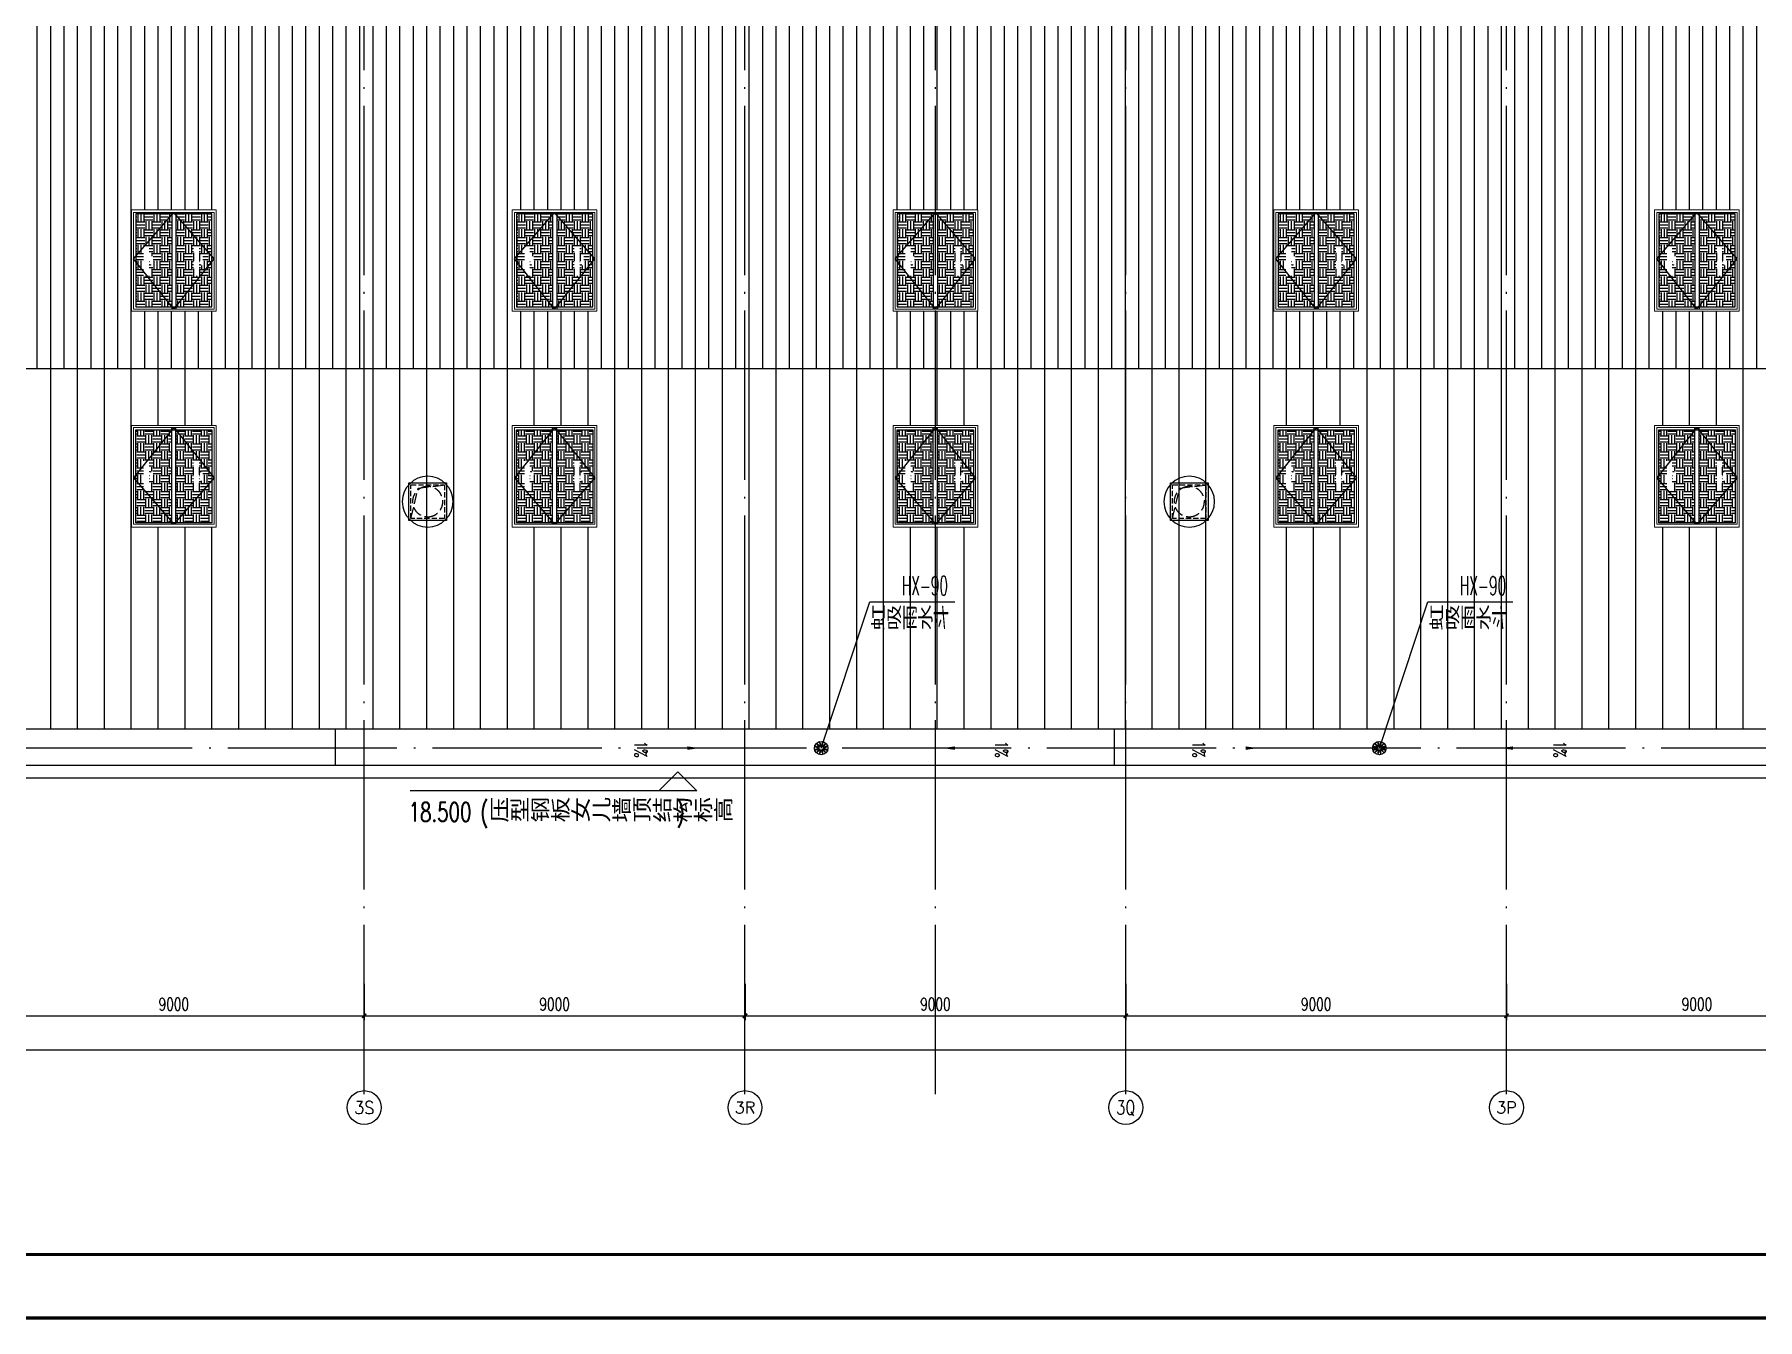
# Model space of a CAD drawing. Extents: x -452079 to 117456, y 3902 to 836955.
# Drawn here: x -57898 to -17172, y 535415 to 565786 of the extents above; entities that cross this region are included whole.
import ezdxf
from ezdxf.enums import TextEntityAlignment as Align

# ---------------------------------------------------------------- set-up
doc = ezdxf.new("R2010")
doc.units = 0
doc.header["$LTSCALE"] = 1000
doc.header["$MEASUREMENT"] = 0
for name, pattern in [('DASH', [0.35, 0.25, -0.1]), ('DOTE', [2.42, 2, -0.2, 0.02, -0.2]), ('HIDDEN', [9.525, 6.35, -3.175])]:
    doc.linetypes.add(name, pattern=pattern)
for name, color, linetype in [('0-cxFrame', 155, 'Continuous'), ('A-AXIS-D', 1, 'Continuous'), ('A-AXIS-DOTE', 14, 'DOTE'), ('A-AXIS-SYMB', 3, 'Continuous'), ('A-DRAIN', 142, 'Continuous'), ('A-HATCH-2', 251, 'Continuous'), ('A-LIN-V', 9, 'Continuous'), ('A-SFCE', 30, 'Continuous'), ('A-WINDOW', 140, 'Continuous'), ('AS-COLN', 6, 'Continuous'), ('AS-结构边线层', 200, 'Continuous'), ('PUB_TEXT', 7, 'Continuous'), ('SPACE', 7, 'Continuous'), ('SPACE_HATCH', 8, 'Continuous'), ('WALL', 2, 'Continuous'), ('参考线', 8, 'Continuous'), ('外框', 1, 'HIDDEN'), ('文本', 4, 'Continuous'), ('暖通', 7, 'Continuous'), ('虹吸雨水斗', 6, 'Continuous')]:
    doc.layers.add(name, color=color, linetype=linetype)
doc.layers.add('0-cxText', color=131, linetype='Continuous', lineweight=25)
doc.layers.add('成型线', color=3, linetype='Continuous', lineweight=18)
doc.layers.add('A-加建区域', color=47, linetype='Continuous', plot=False)
doc.styles.add('_TCH_AXIS', font='COMPLEX', dxfattribs={"bigfont": 'GBCBIG'})
doc.styles.add('_TCH_DIM', font='SIMPLEX', dxfattribs={"width": 0.75, "bigfont": '@1HZTXT'})
doc.styles.add('_TCH_DIM_T3', font='SIMPLEX', dxfattribs={"width": 0.705882, "bigfont": 'GBCBIG'})
doc.styles.add('_TCH_SPACE', font='SIMPLEX', dxfattribs={"height": 5, "bigfont": 'GBCBIG'})
doc.styles.add('cx_tuming', font='')
doc.styles.add('cx_tuqian1', font='')
doc.styles.add('黑体', font='', dxfattribs={"height": 12})
doc.styles.get('cx_tuming').set_extended_font_data('SimHei')
doc.styles.get('cx_tuqian1').set_extended_font_data('SimSun')
doc.styles.get('黑体').set_extended_font_data('SimHei')
doc.dimstyles.new('_TCH_ARCH&&100', dxfattribs={"dimtxt": 297.5, "dimasz": 100, "dimexe": 100, "dimexo": 100, "dimgap": 126.25, "dimtad": 1, "dimdec": 0, "dimzin": 0, "dimdsep": 46, "dimtxsty": '_TCH_DIM_T3', "dimblk": 'ARCHTICK', "dimcen": 0.09, "dimclrt": 7, "dimazin": 2, "dimtfac": 1, "dimtdec": 0, "dimtix": 1, "dimtmove": 2, "dimatfit": 3, "dimfxl": 0, "dimtolj": 1, "dimtzin": 0, "dimarcsym": 0})
pattern_1 = [(0, (0, 0), (187.5, 187.5), [187.5, -187.5]), (0, (0, 70.31), (187.5, 187.5), [187.5, -187.5]), (0, (0, 140.62), (187.5, 187.5), [187.5, -187.5]), (90, (23.44, 164.06), (-187.5, 187.5), [187.5, -187.5]), (90, (93.75, 164.06), (-187.5, 187.5), [187.5, -187.5]), (90, (164.06, 164.06), (-187.5, 187.5), [187.5, -187.5])]

# ---------------------------------------------------------------- blocks, each defined once
blk = doc.blocks.new('“奔腾”虹吸雨水斗')
at = {"layer": '虹吸雨水斗', "lineweight": 25}
for p, q in [((946982, 86753), (947040, 86688)), ((947052, 86699), (946987, 86758)), ((947048, 86793), (947066, 86707)), ((947082, 86711), (947055, 86795)), ((947125, 86795), (947098, 86711)), ((947114, 86707), (947132, 86793)), ((947194, 86758), (947128, 86699)), ((947140, 86688), (947199, 86753)), ((946944, 86685), (947028, 86658)), ((947028, 86641), (946944, 86614)), ((947032, 86673), (946946, 86692)), ((946946, 86607), (947032, 86625)), ((947040, 86611), (946982, 86546)), ((946987, 86541), (947052, 86600)), ((947066, 86592), (947048, 86506)), ((947055, 86504), (947082, 86587)), ((947098, 86587), (947125, 86504)), ((947132, 86506), (947114, 86592)), ((947128, 86600), (947194, 86541)), ((947199, 86546), (947140, 86611)), ((947234, 86692), (947148, 86673)), ((947148, 86625), (947234, 86607)), ((947152, 86658), (947236, 86685)), ((947236, 86614), (947152, 86641))]:
    blk.add_line(p, q, dxfattribs=at)
for radius in [150, 47.6]:
    blk.add_circle((947090, 86649), radius, dxfattribs=at)
for centre, start, end in [((947025, 86649), 291.6382, 68.3675), ((947034, 86682), 261.6382, 38.3675), ((947034, 86617), 321.6382, 98.3675), ((947057, 86706), 231.6382, 8.3675), ((947057, 86593), 351.6382, 128.3675), ((947090, 86715), 201.6382, 338.3675), ((947090, 86584), 21.6382, 158.3675), ((947123, 86706), 171.6382, 308.3675), ((947123, 86593), 51.6382, 188.3675), ((947147, 86682), 141.6382, 278.3675), ((947147, 86617), 81.6382, 218.3675), ((947155, 86649), 111.6382, 248.3675)]:
    blk.add_arc(centre, 8.82, start, end, dxfattribs=at)
blk = doc.blocks.new('44')
blk.add_wipeout([(277496, 745320), (279896, 745320), (279896, 747320), (277496, 747320)]).dxf.layer = '参考线'
at = {"layer": 'SPACE_HATCH'}
h = blk.add_hatch(dxfattribs=at)
h.set_pattern_fill('土壤', color=8, scale=50, style=0)
h.set_pattern_definition(pattern_1)
h.paths.add_polyline_path([(277596, 746370), (279796, 746370), (279796, 747220), (277596, 747220)])
h.paths.add_polyline_path([(278352, 746904), (279057, 746904), (279057, 747034), (278352, 747034)])
h.paths.add_polyline_path([(278591, 746811), (278817, 746811), (278817, 746895), (278591, 746895)])
h = blk.add_hatch(dxfattribs=at)
h.set_pattern_fill('土壤', color=8, scale=50, style=0)
h.set_pattern_definition(pattern_1)
h.paths.add_polyline_path([(277596, 746270), (279796, 746270), (279796, 745420), (277596, 745420)])
h.paths.add_polyline_path([(278352, 745724), (279057, 745724), (279057, 745854), (278352, 745854)])
h.paths.add_polyline_path([(278591, 745631), (278817, 745631), (278817, 745715), (278591, 745715)])
at = {"color": 8}
for p, q in [((277566, 746370), (279851, 746370)), ((277566, 746270), (279851, 746270))]:
    blk.add_line(p, q, dxfattribs=at)
at = {"layer": 'A-SFCE', "color": 8}
blk.add_lwpolyline([(277596, 747220), (279796, 747220), (279796, 745420), (277596, 745420)], close=True, dxfattribs=at)
at = {"layer": '外框', "color": 8}
for points in [[(279851, 746320), (278658, 747270), (277566, 746320)], [(279851, 746320), (278658, 745370), (277566, 746320)]]:
    blk.add_lwpolyline(points, dxfattribs=at)
at = {"layer": '成型线'}
blk.add_line((279896, 745320), (279896, 747320), dxfattribs=at)
blk.add_lwpolyline([(279896, 745320), (277496, 745320), (277496, 747320), (279896, 747320)], dxfattribs=at)
blk.add_lwpolyline([(279851, 745370), (279851, 747270), (277566, 747270), (277566, 745370)], close=True, dxfattribs=at)
at = {"layer": 'SPACE', "color": 8, "style": '_TCH_SPACE', "width": 0.705882}
for p in [(278792, 746863), (278792, 745683)]:
    blk.add_text('2', height=29.8, dxfattribs=at).set_placement(p)
blk = doc.blocks.new('eeee')
at = {"layer": 'A-LIN-V'}
blk.add_blockref('44', (16550, 81000), dxfattribs=at)
at = {"layer": 'A-LIN-V', "xscale": -0.9999999999999998}
blk.add_blockref('44', (579042, 81000), dxfattribs=at)
blk = doc.blocks.new('423432432222')
at = {"layer": 'A-WINDOW', "rotation": 90}
blk.add_blockref('eeee', (1193916, 416524), dxfattribs=at)
blk = doc.blocks.new('_ArchTick')
at = {"color": 0, "linetype": 'ByBlock', "const_width": 0.4}
blk.add_lwpolyline([(-0.5, -0.5), (0.5, 0.5)], dxfattribs=at)
blk = doc.blocks.new('*D243')
at = {"layer": 'A-AXIS-D', "color": 0, "lineweight": -2, "transparency": 16777216}
for p, q in [((36807, 3326), (36807, 2468)), ((45807, 3326), (45807, 2468)), ((36807, 2568), (45807, 2568))]:
    blk.add_line(p, q, dxfattribs=at)
at = {"layer": 'A-AXIS-D', "color": 0, "lineweight": -2, "transparency": 16777216, "xscale": 100, "yscale": 100, "zscale": 100, "rotation": 180}
blk.add_blockref('_ArchTick', (36807, 2568), dxfattribs=at)
at = {"layer": 'A-AXIS-D', "color": 0, "lineweight": -2, "transparency": 16777216, "xscale": 100, "yscale": 100, "zscale": 100}
blk.add_blockref('_ArchTick', (45807, 2568), dxfattribs=at)
at = {"layer": 'A-AXIS-D', "color": 7, "transparency": 16777216, "insert": (41307, 2843), "char_height": 297.5, "attachment_point": 5, "style": '_TCH_DIM_T3'}
blk.add_mtext('\\A1;9000', dxfattribs=at)
blk = doc.blocks.new('*D244')
at = {"layer": 'A-AXIS-D', "color": 0, "lineweight": -2, "transparency": 16777216}
for p, q in [((45807, 3326), (45807, 2468)), ((54807, 3326), (54807, 2468)), ((45807, 2568), (54807, 2568))]:
    blk.add_line(p, q, dxfattribs=at)
at = {"layer": 'A-AXIS-D', "color": 0, "lineweight": -2, "transparency": 16777216, "xscale": 100, "yscale": 100, "zscale": 100, "rotation": 180}
blk.add_blockref('_ArchTick', (45807, 2568), dxfattribs=at)
at = {"layer": 'A-AXIS-D', "color": 0, "lineweight": -2, "transparency": 16777216, "xscale": 100, "yscale": 100, "zscale": 100}
blk.add_blockref('_ArchTick', (54807, 2568), dxfattribs=at)
at = {"layer": 'A-AXIS-D', "color": 7, "transparency": 16777216, "insert": (50307, 2843), "char_height": 297.5, "attachment_point": 5, "style": '_TCH_DIM_T3'}
blk.add_mtext('\\A1;9000', dxfattribs=at)
blk = doc.blocks.new('*D245')
at = {"layer": 'A-AXIS-D', "color": 0, "lineweight": -2, "transparency": 16777216}
for p, q in [((54807, 3326), (54807, 2468)), ((63807, 3326), (63807, 2468)), ((54807, 2568), (63807, 2568))]:
    blk.add_line(p, q, dxfattribs=at)
at = {"layer": 'A-AXIS-D', "color": 0, "lineweight": -2, "transparency": 16777216, "xscale": 100, "yscale": 100, "zscale": 100, "rotation": 180}
blk.add_blockref('_ArchTick', (54807, 2568), dxfattribs=at)
at = {"layer": 'A-AXIS-D', "color": 0, "lineweight": -2, "transparency": 16777216, "xscale": 100, "yscale": 100, "zscale": 100}
blk.add_blockref('_ArchTick', (63807, 2568), dxfattribs=at)
at = {"layer": 'A-AXIS-D', "color": 7, "transparency": 16777216, "insert": (59307, 2843), "char_height": 297.5, "attachment_point": 5, "style": '_TCH_DIM_T3'}
blk.add_mtext('\\A1;9000', dxfattribs=at)
blk = doc.blocks.new('*D246')
at = {"layer": 'A-AXIS-D', "color": 0, "lineweight": -2, "transparency": 16777216}
for p, q in [((63807, 3326), (63807, 2468)), ((72807, 3326), (72807, 2468)), ((63807, 2568), (72807, 2568))]:
    blk.add_line(p, q, dxfattribs=at)
at = {"layer": 'A-AXIS-D', "color": 0, "lineweight": -2, "transparency": 16777216, "xscale": 100, "yscale": 100, "zscale": 100, "rotation": 180}
blk.add_blockref('_ArchTick', (63807, 2568), dxfattribs=at)
at = {"layer": 'A-AXIS-D', "color": 0, "lineweight": -2, "transparency": 16777216, "xscale": 100, "yscale": 100, "zscale": 100}
blk.add_blockref('_ArchTick', (72807, 2568), dxfattribs=at)
at = {"layer": 'A-AXIS-D', "color": 7, "transparency": 16777216, "insert": (68307, 2843), "char_height": 297.5, "attachment_point": 5, "style": '_TCH_DIM_T3'}
blk.add_mtext('\\A1;9000', dxfattribs=at)
blk = doc.blocks.new('*D247')
at = {"layer": 'A-AXIS-D', "color": 0, "lineweight": -2, "transparency": 16777216}
for p, q in [((72807, 3326), (72807, 2468)), ((81807, 3326), (81807, 2468)), ((72807, 2568), (81807, 2568))]:
    blk.add_line(p, q, dxfattribs=at)
at = {"layer": 'A-AXIS-D', "color": 0, "lineweight": -2, "transparency": 16777216, "xscale": 100, "yscale": 100, "zscale": 100, "rotation": 180}
blk.add_blockref('_ArchTick', (72807, 2568), dxfattribs=at)
at = {"layer": 'A-AXIS-D', "color": 0, "lineweight": -2, "transparency": 16777216, "xscale": 100, "yscale": 100, "zscale": 100}
blk.add_blockref('_ArchTick', (81807, 2568), dxfattribs=at)
at = {"layer": 'A-AXIS-D', "color": 7, "transparency": 16777216, "insert": (77307, 2843), "char_height": 297.5, "attachment_point": 5, "style": '_TCH_DIM_T3'}
blk.add_mtext('\\A1;9000', dxfattribs=at)
blk = doc.blocks.new('*D232')
at = {"layer": 'A-AXIS-D', "color": 0, "lineweight": -2, "transparency": 16777216}
for p, q in [((4907, 3226), (4907, 1668)), ((190607, 3226), (190607, 1668)), ((4907, 1768), (190607, 1768))]:
    blk.add_line(p, q, dxfattribs=at)
at = {"layer": 'A-AXIS-D', "color": 0, "lineweight": -2, "transparency": 16777216, "xscale": 100, "yscale": 100, "zscale": 100, "rotation": 180}
blk.add_blockref('_ArchTick', (4907, 1768), dxfattribs=at)
at = {"layer": 'A-AXIS-D', "color": 0, "lineweight": -2, "transparency": 16777216, "xscale": 100, "yscale": 100, "zscale": 100}
blk.add_blockref('_ArchTick', (190607, 1768), dxfattribs=at)
at = {"layer": 'A-AXIS-D', "color": 7, "transparency": 16777216, "insert": (97757, 2043), "char_height": 297.5, "attachment_point": 5, "style": '_TCH_DIM_T3'}
blk.add_mtext('\\A1;185700', dxfattribs=at)
blk = doc.blocks.new('fengji')
at = {"color": 8, "extrusion": (0, 0, -1)}
for p, q in [((-445, 445), (445, 445)), ((-445, -445), (-445, 445)), ((445, 445), (445, -445)), ((445, -445), (-445, -445))]:
    blk.add_line(p, q, dxfattribs=at)
at = {"layer": 'A-HATCH-2', "color": 8}
for start, end in [(90, 270), (270, 90)]:
    blk.add_arc((0, 0), 600, start, end, dxfattribs=at)
at = {"layer": 'A-HATCH-2', "color": 8, "linetype": 'DASH'}
for start, end in [(90, 270), (270, 90)]:
    blk.add_arc((0, 0), 358, start, end, dxfattribs=at)
at = {"layer": 'AS-COLN', "color": 8, "ltscale": 0.5}
for p, q in [((-445, 445), (445, 445)), ((-445, -445), (-445, 445)), ((445, 445), (445, -445)), ((445, -445), (-445, -445))]:
    blk.add_line(p, q, dxfattribs=at)
at = {"layer": 'AS-COLN', "color": 8, "linetype": 'DASH', "ltscale": 0.5}
for p, q in [((-395, 395), (395, 395)), ((-395, -395), (-395, 395)), ((395, 395), (395, -395)), ((395, -395), (-395, -395))]:
    blk.add_line(p, q, dxfattribs=at)
at = {"layer": 'AS-结构边线层', "color": 8, "linetype": 'DASH'}
for p, q in [((395, 395), (225, -315)), ((225, -315), (-395, -395))]:
    blk.add_line(p, q, dxfattribs=at)
blk = doc.blocks.new('w4234233')
at = {"layer": 'A-AXIS-SYMB'}
for points in [[(355546, 826830, 0, 0, 0), (355546, 825680, 0, 80, 0), (355546, 825980, 0, 0, 0)], [(355546, 818810, 0, 0, 0), (355546, 819960, 0, 80, 0), (355546, 819660, 0, 0, 0)]]:
    blk.add_lwpolyline(points, format="xyseb", dxfattribs=at)
at = {"layer": 'PUB_TEXT', "style": '_TCH_DIM', "width": 0.705882}
for p in [(355376, 826935), (355376, 818407)]:
    blk.add_text('1%%%', height=297.5, dxfattribs=at).set_placement(p)
blk = doc.blocks.new('TK22.A0+1 L(Dragon)')
at = {"layer": '0-cxFrame', "color": 7, "const_width": 0.5}
blk.add_lwpolyline([(0, 0), (-1485, 0), (-1485, 841), (0, 841)], close=True, dxfattribs=at)
at = {"layer": '0-cxFrame', "const_width": 0.5}
blk.add_lwpolyline([(-80, 10), (-1465, 10), (-1465, 831), (-80, 831)], close=True, dxfattribs=at)
at = {"style": '黑体', "flags": 4}
blk.add_attdef('图幅', text='', height=3.3, dxfattribs=at).set_placement((-40, 3), align=Align.RIGHT)
at = {"layer": '0-cxText', "flags": 4}
for tag, height, style, p in [('建设单位', 3.5, 'cx_tuming', (-45, 240)), ('项目名称', 3.5, 'cx_tuming', (-45, 210)), ('子项名称', 3.5, 'cx_tuming', (-45, 180)), ('工程编号', 3.3, 'cx_tuqian1', (-35, 165)), ('图名1', 3.5, 'cx_tuming', (-45, 87)), ('图名2', 3.5, 'cx_tuming', (-45, 79)), ('图名3', 3.5, 'cx_tuming', (-45, 71)), ('出图日期', 3.3, 'cx_tuqian1', (-39, 60)), ('专业', 3.3, 'cx_tuqian1', (-55, 52)), ('图号', 3.3, 'cx_tuqian1', (-55, 44)), ('版次', 3.3, 'cx_tuqian1', (-20, 44))]:
    blk.add_attdef(tag, text='', height=height, dxfattribs=dict(at, style=style)).set_placement(p, align=Align.MIDDLE)
blk = doc.blocks.new('A$C46715D7E')
at = {"layer": 'A-HATCH-2'}
h = blk.add_hatch(dxfattribs=at)
h.set_pattern_fill('ANSI31', color=8, scale=200, angle=45)
h.set_pattern_definition([(90, (-181339.1, -540023.96), (-317.5, 0), [])])
h.paths.add_polyline_path([(5506.7, 25496), (5206.7, 25496), (5206.7, 17871), (19615.8, 17871), (52540.9, 17871), (185076.6, 17871), (190306.7, 17871), (190306.7, 26396), (5506.7, 26396)])
h = blk.add_hatch(dxfattribs=at)
h.set_pattern_fill('ANSI31', color=8, scale=400, angle=45)
h.set_pattern_definition([(90, (-181339.1, -540023.96), (-635, 0), [])])
h.paths.add_polyline_path([(52540.9, 17871), (185076.6, 17871), (190306.7, 17871), (190306.7, 9346), (5206.7, 9346), (5206.7, 17871), (39910.9, 17871)])
at = {"layer": 'A-AXIS-D'}
for centre in [(45806.7, 400), (54806.7, 400), (63806.7, 400), (72806.7, 400)]:
    blk.add_circle(centre, 400, dxfattribs=at)
at = {"layer": 'A-AXIS-DOTE', "color": 8, "ltscale": 2}
for p, q in [((54806.7, 716), (54806.7, 86196)), ((63806.7, 716), (63806.7, 86196)), ((72806.7, 716), (72806.7, 86196)), ((45806.7, 716), (45806.7, 84643.8)), ((196620.9, 8896), (650.9, 8896))]:
    blk.add_line(p, q, dxfattribs=at)
at = {"layer": 'A-AXIS-SYMB'}
for p, q in [((53220.9, 8336), (52770.9, 7886)), ((53220.9, 8336), (53670.9, 7886)), ((53670.9, 7886), (46890.9, 7886))]:
    blk.add_line(p, q, dxfattribs=at)
at = {"layer": 'A-DRAIN'}
for p, q in [((45130.9, 8496), (45130.9, 9346)), ((63540.9, 8496), (63540.9, 9346))]:
    blk.add_line(p, q, dxfattribs=at)
at = {"layer": 'A-LIN-V'}
blk.add_lwpolyline([(190306.7, 9346), (5206.7, 9346)], dxfattribs=at)
at = {"layer": 'A-SFCE'}
for points in [[(5206.7, 24546), (5206.7, 8496), (190306.7, 8496), (190306.7, 81096), (22657.7, 81096), (5206.7, 27311.9), (5206.7, 26646), (5506.7, 26646)], [(5506.7, 24846), (4906.7, 24846), (4906.7, 8196), (190606.7, 8196)], [(5206.7, 17871), (190306.7, 17871)]]:
    blk.add_lwpolyline(points, dxfattribs=at)
at = {"layer": 'A-加建区域', "rotation": 270}
for p in [(-766213.3, 364441.9), (-753019.5, 364441.9)]:
    blk.add_blockref('w4234233', p, dxfattribs=at)
at = {"layer": '暖通', "rotation": 180}
for p in [(47306.7, 14721), (65306.7, 14721)]:
    blk.add_blockref('fengji', p, dxfattribs=at)
at = {"layer": 'PUB_TEXT', "style": '_TCH_DIM', "width": 0.705882}
for s, height, p in [('18.500', 446.25, (46855.9, 7161)), ('(', 446.2, (48550.9, 7161)), (')', 446.2, (53184.3, 7161))]:
    blk.add_text(s, height=height, dxfattribs=at).set_placement(p)
at = {"layer": 'PUB_TEXT', "style": '_TCH_DIM'}
blk.add_text('压型钢板女儿墙顶结构标高', height=506.383, dxfattribs=at).set_placement((48760.9, 7161))
at = {"layer": 'PUB_TEXT', "style": '_TCH_AXIS'}
for s, height, p, p2 in [('3S', 300.65, (45570.5, 249.7), (46042.9, 249.7)), ('3R', 276.42, (54563.2, 261.8), (55050.2, 261.8)), ('3P', 282.17, (72564.9, 258.9), (73048.6, 258.9))]:
    blk.add_text(s, height=height, dxfattribs=at).set_placement(p, p2, align=Align.FIT)
at = {"layer": 'PUB_TEXT', "style": '_TCH_AXIS', "width": 0.807692}
blk.add_text('3Q', height=333.94, dxfattribs=at).set_placement((63582, 233), (64031.5, 233), align=Align.FIT)
at = {"layer": 'A-AXIS-D'}
for base, p1, p2, picture, middle in [((190606.7, 1768.3), (4906.7, 3326.3), (190606.7, 3326.3), '*D232', (97756.7, 2043.3)), ((45806.7, 2568.3), (36806.7, 3426.3), (45806.7, 3426.3), '*D243', (41306.7, 2843.3)), ((54806.7, 2568.3), (45806.7, 3426.3), (54806.7, 3426.3), '*D244', (50306.7, 2843.3)), ((63806.7, 2568.3), (54806.7, 3426.3), (63806.7, 3426.3), '*D245', (59306.7, 2843.3)), ((72806.7, 2568.3), (63806.7, 3426.3), (72806.7, 3426.3), '*D246', (68306.7, 2843.3)), ((81806.7, 2568.3), (72806.7, 3426.3), (81806.7, 3426.3), '*D247', (77306.7, 2843.3))]:
    dim = blk.add_linear_dim(base=base, p1=p1, p2=p2, angle=0, dimstyle='_TCH_ARCH&&100', override={"dimgap": 0}, dxfattribs=at)
    dim.commit()
    dim.dimension.update_dxf_attribs({"geometry": picture, "text_midpoint": middle, "dimtype": 161})
at = {"layer": 'A-WINDOW'}
for p in [(-325289.1, -696449), (-316289.1, -696449), (-307289.1, -696449), (-298289.1, -696449), (-289289.1, -696449)]:
    blk.add_blockref('423432432222', p, dxfattribs=at)
at = {"layer": 'A-AXIS-DOTE', "color": 8, "ltscale": 2}
blk.add_line((59306.7, 716), (59306.7, 86196), dxfattribs=at)

msp = doc.modelspace()

# ---------------------------------------------------------------- block references
at = {"layer": 'WALL'}
msp.add_blockref('A$C46715D7E', (-95910.9, 540023.96), dxfattribs=at)

# ---------------------------------------------------------------- next in the draw order: linework, layer by layer
at = {"layer": '文本'}
for p, q in [((-39304.18, 548920), (-38156.93, 552376.85)), ((-38156.93, 552376.85), (-36147.94, 552376.85)), ((-26110.4, 548920), (-24963.14, 552376.85)), ((-24963.14, 552376.85), (-22954.15, 552376.85))]:
    msp.add_line(p, q, dxfattribs=at)

# ---------------------------------------------------------------- next in the draw order: block references
at = {"layer": '0-cxFrame', "xscale": 150, "yscale": 150, "zscale": 150}
msp.add_blockref('TK22.A0+1 L(Dragon)', (117418.94, 535452.12), dxfattribs=at)
at = {"layer": '文本', "xscale": 1.061320754715, "yscale": 1.061320754715, "zscale": 1.061320754715}
for p in [(-1044470.52, 456957.2), (-1031276.74, 456957.2)]:
    msp.add_blockref('“奔腾”虹吸雨水斗', p, dxfattribs=at)

# ---------------------------------------------------------------- next in the draw order: texts
at = {"layer": '文本', "color": 7, "style": '_TCH_DIM'}
for s, height, width, p in [('HX-90', 446.25, 0.529412, (-37400.44, 552534.35)), ('HX-90', 446.25, 0.529412, (-24206.65, 552534.35)), ('虹吸雨水斗', 520.866, 0.75, (-38141.08, 551720.18)), ('虹吸雨水斗', 520.866, 0.75, (-24947.29, 551720.18))]:
    msp.add_text(s, height=height, dxfattribs=dict(at, width=width)).set_placement(p)

doc.saveas('drawing.dxf')
